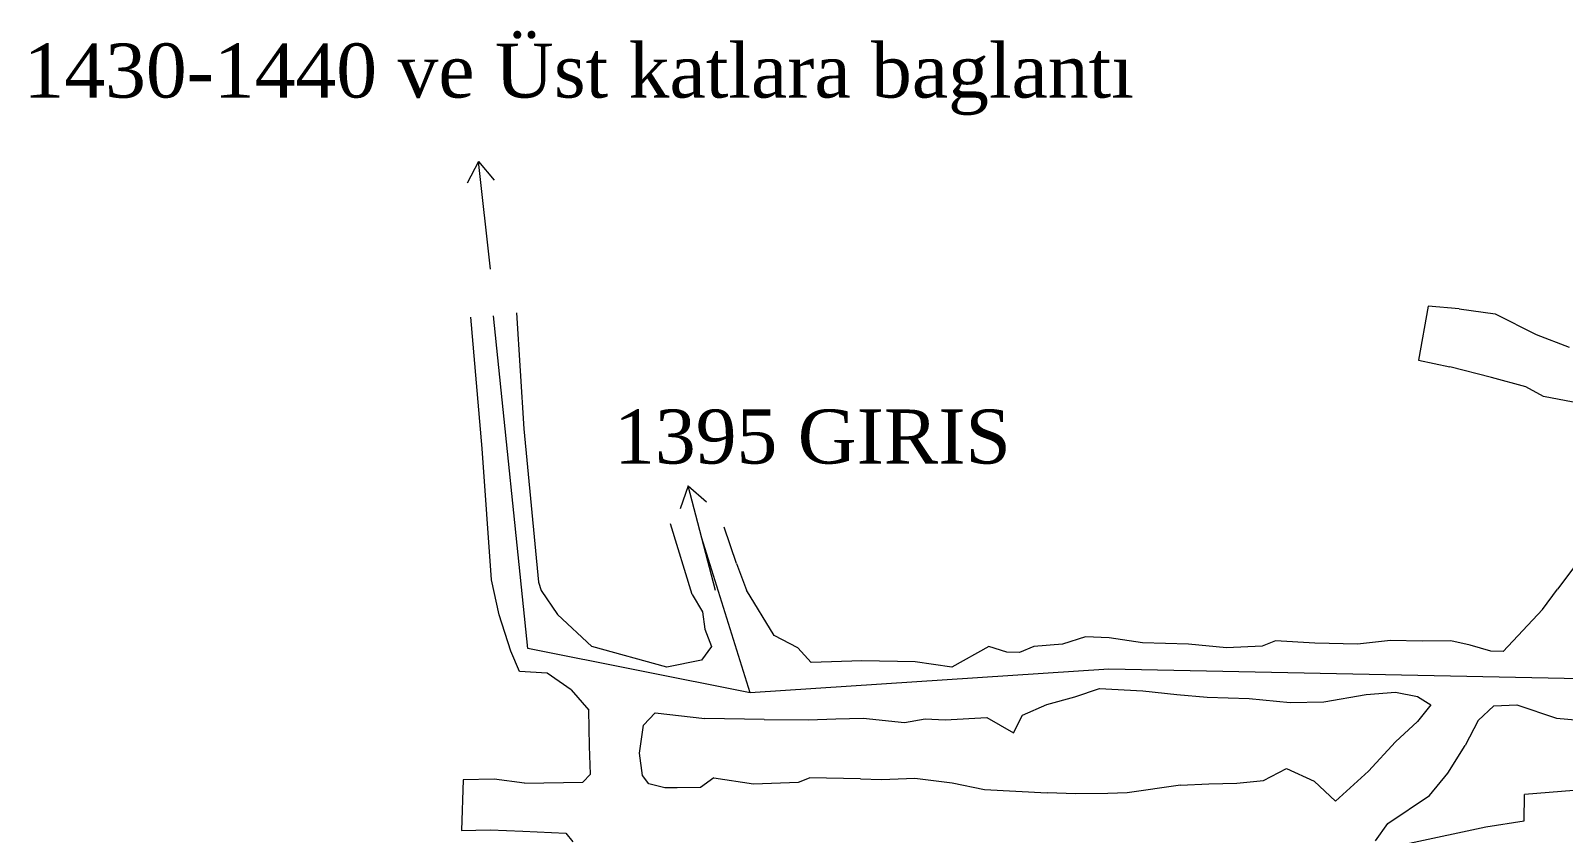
# Model space of a CAD drawing. Header units: metres. Extents: x 539168 to 540247, y 4477583 to 4477986.
# Drawn here: x 539171.9 to 539313.7, y 4477731.5 to 4477805.8 of the extents above; entities that cross this region are included whole.
import ezdxf

# ---------------------------------------------------------------- set-up
doc = ezdxf.new("R2010")
doc.units = ezdxf.units.M
doc.layers.add('GEOFENCE', color=3, linetype='Continuous', lineweight=0)
doc.layers.add('KAT_1410', color=30, linetype='Continuous', lineweight=0)
doc.styles.get("Standard").update_dxf_attribs({"font": 'times.ttf'})

# ---------------------------------------------------------------- blocks, each defined once
blk = doc.blocks.new('162')
at = {"layer": 'KAT_1410'}
for p, q in [((0, 2.1875, 1435.6234), (0, -2.8125, 1435.6234)), ((0, -2.8125, 1435.6234), (-0.625, -1.875, 1435.6234)), ((0, -2.8125, 1435.6234), (0.625, -1.875, 1435.6234))]:
    blk.add_line(p, q, dxfattribs=at)

msp = doc.modelspace()

# ---------------------------------------------------------------- linework, layer by layer
at = {"layer": 'GEOFENCE'}
for p, q in [((539217.91, 4477748.6), (539214.74, 4477779.38)), ((539214.74, 4477779.38), (539214.74, 4477779.38)), ((539238.49, 4477744.51), (539234, 4477758.82, 2871.25)), ((539238.49, 4477744.51), (539217.91, 4477748.6)), ((539271.66, 4477746.68), (539238.49, 4477744.51)), ((539342.86, 4477745.23), (539271.66, 4477746.68))]:
    msp.add_line(p, q, dxfattribs=at)
at = {"layer": 'KAT_1410'}
for p, q in [((539301.24, 4477780.27, 1412.08), (539300.33, 4477775.29, 1412.08)), ((539304.1, 4477780.02, 1412.2), (539301.24, 4477780.27, 1412.08)), ((539213.68, 4477767.12, 1418.11), (539212.64, 4477779.27, 1420.73)), ((539216.84, 4477779.65, 1420.55), (539217.52, 4477768.93, 1418.06)), ((539304.1, 4477780.02, 1412.2), (539307.43, 4477779.56, 1412.01)), ((539307.43, 4477779.56, 1412.01), (539311.23, 4477777.67, 1411.88)), ((539311.23, 4477777.67, 1411.88), (539314.28, 4477776.48, 1411.9)), ((539300.33, 4477775.29, 1412.08), (539303.23, 4477774.66, 1412.07)), ((539307.1, 4477773.69, 1411.83), (539303.23, 4477774.66, 1412.07)), ((539310.27, 4477772.83, 1411.83), (539307.1, 4477773.69, 1411.83)), ((539311.89, 4477771.91, 1411.7), (539310.27, 4477772.83, 1411.83)), ((539314.66, 4477771.41, 1411.7), (539311.89, 4477771.91, 1411.7)), ((539217.52, 4477768.93, 1418.06), (539218.9, 4477754.73, 1415.48)), ((539214.53, 4477754.96, 1415.42), (539213.68, 4477767.12, 1418.11)), ((539233.11, 4477753.61, 1411.23), (539231.1, 4477760.14, 1409.96)), ((539237.21, 4477756.46, 1411.17), (539236.06, 4477759.83, 1410.33)), ((539237.21, 4477756.46, 1411.17), (539238.15, 4477754, 1411.84)), ((539315.25, 4477756.83, 1410.54), (539313.19, 4477754.09, 1410.4)), ((539215.26, 4477751.72, 1414.4), (539214.53, 4477754.96, 1415.42)), ((539218.9, 4477754.73, 1415.48), (539219.13, 4477753.98, 1415.01)), ((539219.13, 4477753.98, 1415.01), (539220.65, 4477751.74, 1414.22)), ((539233.11, 4477753.61, 1411.23), (539234.08, 4477752, 1411.59)), ((539240.71, 4477749.8, 1412.57), (539238.15, 4477754, 1411.84)), ((539311.81, 4477752.22, 1410.45), (539313.19, 4477754.09, 1410.4)), ((539234.08, 4477752, 1411.59), (539234.27, 4477750.4, 1411.98)), ((539311.81, 4477752.22, 1410.45), (539308.17, 4477748.34, 1410.63)), ((539216.33, 4477748.37, 1413.9), (539215.26, 4477751.72, 1414.4)), ((539220.65, 4477751.74, 1414.22), (539223.84, 4477748.79, 1413.7)), ((539234.27, 4477750.4, 1411.98), (539234.9, 4477748.8, 1412.18)), ((539242.88, 4477748.68, 1412.66), (539240.71, 4477749.8, 1412.57)), ((539267.39, 4477749.01, 1411.7), (539264.72, 4477748.8, 1411.85)), ((539269.52, 4477749.7, 1411.5), (539267.39, 4477749.01, 1411.7)), ((539271.71, 4477749.6, 1411.29), (539269.52, 4477749.7, 1411.5)), ((539274.8, 4477749.13, 1411.17), (539271.71, 4477749.6, 1411.29)), ((539279.06, 4477749.02, 1411.08), (539274.8, 4477749.13, 1411.17)), ((539282.56, 4477748.68, 1411.14), (539279.06, 4477749.02, 1411.08)), ((539287.1, 4477749.31, 1411.19), (539285.85, 4477748.82, 1411.14)), ((539290.73, 4477749.1, 1411), (539287.1, 4477749.31, 1411.19)), ((539294.69, 4477749.02, 1410.98), (539290.73, 4477749.1, 1411)), ((539297.74, 4477749.35, 1410.88), (539294.69, 4477749.02, 1410.98)), ((539300.68, 4477749.28, 1410.72), (539297.74, 4477749.35, 1410.88)), ((539303.31, 4477749.32, 1410.6), (539300.68, 4477749.28, 1410.72)), ((539305.12, 4477748.91, 1410.5), (539303.31, 4477749.32, 1410.6)), ((539217.12, 4477746.48, 1413.78), (539216.33, 4477748.37, 1413.9)), ((539230.77, 4477746.88, 1412.64), (539223.84, 4477748.79, 1413.7)), ((539233.99, 4477747.54, 1412.43), (539230.77, 4477746.88, 1412.64)), ((539234.9, 4477748.8, 1412.18), (539233.99, 4477747.54, 1412.43)), ((539244.12, 4477747.3, 1412.61), (539242.88, 4477748.68, 1412.66)), ((539260.56, 4477748.79, 1412.05), (539257.13, 4477746.87, 1412.19)), ((539262.23, 4477748.28, 1411.86), (539260.56, 4477748.79, 1412.05)), ((539263.41, 4477748.23, 1411.92), (539262.23, 4477748.28, 1411.86)), ((539264.72, 4477748.8, 1411.85), (539263.41, 4477748.23, 1411.92)), ((539285.85, 4477748.82, 1411.14), (539282.56, 4477748.68, 1411.14)), ((539307.03, 4477748.37, 1410.53), (539305.12, 4477748.91, 1410.5)), ((539308.17, 4477748.34, 1410.63), (539307.03, 4477748.37, 1410.53)), ((539219.68, 4477746.31, 1413.62), (539217.12, 4477746.48, 1413.78)), ((539221.91, 4477744.78, 1412.64), (539219.68, 4477746.31, 1413.62)), ((539248.81, 4477747.46, 1412.53), (539244.12, 4477747.3, 1412.61)), ((539253.76, 4477747.37, 1412.31), (539248.81, 4477747.46, 1412.53)), ((539257.13, 4477746.87, 1412.19), (539253.76, 4477747.37, 1412.31)), ((539221.91, 4477744.78, 1412.64), (539223.54, 4477742.91, 1413.15)), ((539268.53, 4477744.12, 1411.64), (539270.81, 4477744.91, 1411.39)), ((539270.81, 4477744.91, 1411.39), (539274.81, 4477744.7, 1411.29)), ((539274.81, 4477744.7, 1411.29), (539277.98, 4477744.35, 1411.14)), ((539263.69, 4477742.44, 1411.7), (539265.94, 4477743.41, 1411.74)), ((539265.94, 4477743.41, 1411.74), (539268.53, 4477744.12, 1411.64)), ((539277.98, 4477744.35, 1411.14), (539280.76, 4477744.11, 1411.11)), ((539280.76, 4477744.11, 1411.11), (539284.65, 4477743.99, 1411.22)), ((539284.65, 4477743.99, 1411.22), (539288.46, 4477743.62, 1411.11)), ((539288.46, 4477743.62, 1411.11), (539291.56, 4477743.66, 1410.94)), ((539291.56, 4477743.66, 1410.94), (539295.48, 4477744.36, 1410.86)), ((539295.48, 4477744.36, 1410.86), (539298.19, 4477744.58, 1410.73)), ((539298.19, 4477744.58, 1410.73), (539300.23, 4477744.17, 1410.8)), ((539300.23, 4477744.17, 1410.8), (539301.47, 4477743.38, 1410.82)), ((539301.47, 4477743.38, 1410.82), (539300.24, 4477741.85, 1410.78)), ((539305.85, 4477741.94, 1410.8), (539307.29, 4477743.31, 1410.79)), ((539307.29, 4477743.31, 1410.79), (539309.44, 4477743.38, 1410.82)), ((539309.44, 4477743.38, 1410.82), (539313.11, 4477742.17, 1410.82)), ((539223.6, 4477739.57, 1412.21), (539223.54, 4477742.91, 1413.15)), ((539228.62, 4477741.51, 1412.74), (539229.69, 4477742.66, 1412.64)), ((539229.69, 4477742.66, 1412.64), (539234.28, 4477742.14, 1412.64)), ((539239.78, 4477742.05, 1412.45), (539234.28, 4477742.14, 1412.64)), ((539239.78, 4477742.05, 1412.45), (539243.87, 4477742.01, 1412.75)), ((539243.87, 4477742.01, 1412.75), (539246.4, 4477742.11, 1412.73)), ((539246.4, 4477742.11, 1412.73), (539248.93, 4477742.17, 1412.66)), ((539248.93, 4477742.17, 1412.66), (539252.75, 4477741.75, 1412.53)), ((539252.75, 4477741.75, 1412.53), (539254.68, 4477742.1, 1412.45)), ((539254.68, 4477742.1, 1412.45), (539256.53, 4477742, 1412.26)), ((539256.53, 4477742, 1412.26), (539260.39, 4477742.22, 1411.94)), ((539260.39, 4477742.22, 1411.94), (539262.86, 4477740.8, 1411.88)), ((539262.86, 4477740.8, 1411.88), (539263.69, 4477742.44, 1411.7)), ((539300.24, 4477741.85, 1410.78), (539298.19, 4477739.96, 1410.87)), ((539305.85, 4477741.94, 1410.8), (539304.64, 4477739.62, 1410.91)), ((539313.11, 4477742.17, 1410.82), (539315.55, 4477741.93, 1410.78)), ((539228.24, 4477738.93, 1412.16), (539228.62, 4477741.51, 1412.74)), ((539223.71, 4477736.98, 1411.89), (539223.6, 4477739.57, 1412.21)), ((539298.19, 4477739.96, 1410.87), (539295.7, 4477737.27, 1411)), ((539303.05, 4477737.06, 1410.84), (539304.64, 4477739.62, 1410.91)), ((539228.51, 4477736.86, 1411.94), (539228.24, 4477738.93, 1412.16)), ((539211.91, 4477736.44, 1411.29), (539211.76, 4477731.78, 1411.29)), ((539214.78, 4477736.51, 1411.29), (539211.91, 4477736.44, 1411.29)), ((539217.59, 4477736.14, 1411.29), (539214.78, 4477736.51, 1411.29)), ((539217.59, 4477736.14, 1411.29), (539222.99, 4477736.24, 1411.92)), ((539222.99, 4477736.24, 1411.92), (539223.71, 4477736.98, 1411.89)), ((539229.09, 4477736.08, 1411.95), (539228.51, 4477736.86, 1411.94)), ((539235.12, 4477736.63, 1411.2), (539233.87, 4477735.73, 1411.2)), ((539235.12, 4477736.63, 1411.2), (539238.79, 4477736.09, 1411.45)), ((539238.79, 4477736.09, 1411.45), (539242.95, 4477736.23, 1411.43)), ((539242.95, 4477736.23, 1411.43), (539243.98, 4477736.65, 1411.43)), ((539248.7, 4477736.56, 1411.82), (539243.98, 4477736.65, 1411.43)), ((539248.7, 4477736.56, 1411.82), (539250.64, 4477736.5, 1411.8)), ((539250.64, 4477736.5, 1411.8), (539253.71, 4477736.62, 1411.76)), ((539253.71, 4477736.62, 1411.76), (539257.16, 4477736.19, 1411.91)), ((539257.16, 4477736.19, 1411.91), (539260.17, 4477735.55, 1411.65)), ((539283.53, 4477736.15, 1411.29), (539286, 4477736.38, 1411.47)), ((539286, 4477736.38, 1411.47), (539288.12, 4477737.49, 1411.43)), ((539288.12, 4477737.49, 1411.43), (539290.67, 4477736.34, 1411.15)), ((539292.64, 4477734.47, 1410.96), (539290.67, 4477736.34, 1411.15)), ((539295.7, 4477737.27, 1411), (539292.64, 4477734.47, 1410.96)), ((539301.34, 4477735.01, 1410.86), (539303.05, 4477737.06, 1410.84)), ((539230.57, 4477735.71, 1411.76), (539229.09, 4477736.08, 1411.95)), ((539231.73, 4477735.7, 1411.42), (539230.57, 4477735.71, 1411.76)), ((539233.87, 4477735.73, 1411.2), (539231.73, 4477735.7, 1411.42)), ((539260.17, 4477735.55, 1411.65), (539265.97, 4477735.24, 1411.65)), ((539268.61, 4477735.17, 1411.72), (539265.97, 4477735.24, 1411.65)), ((539271.59, 4477735.19, 1411.55), (539268.61, 4477735.17, 1411.72)), ((539273.36, 4477735.24, 1411.59), (539271.59, 4477735.19, 1411.55)), ((539278.32, 4477735.95, 1411.37), (539273.36, 4477735.24, 1411.59)), ((539278.32, 4477735.95, 1411.37), (539280.92, 4477736.09, 1411.36)), ((539280.92, 4477736.09, 1411.36), (539283.53, 4477736.15, 1411.29)), ((539297.49, 4477732.4, 1410.96), (539301.34, 4477735.01, 1410.86)), ((539310.11, 4477732.67, 1411.33), (539310.14, 4477735.1, 1411.54)), ((539314.72, 4477735.46, 1411.66), (539310.14, 4477735.1, 1411.54)), ((539296.34, 4477730.8, 1410.97), (539297.49, 4477732.4, 1410.96)), ((539299.49, 4477730.59, 1411.14), (539306.55, 4477732.11, 1410.96)), ((539306.55, 4477732.11, 1410.96), (539310.11, 4477732.67, 1411.33)), ((539211.76, 4477731.78, 1411.29), (539214.43, 4477731.83, 1411.4)), ((539214.43, 4477731.83, 1411.4), (539217.43, 4477731.7, 1411.4)), ((539217.43, 4477731.7, 1411.4), (539221.41, 4477731.53, 1411.37)), ((539221.41, 4477731.53, 1411.37), (539222.06, 4477730.71, 1411.37))]:
    msp.add_line(p, q, dxfattribs=at)

# ---------------------------------------------------------------- block references
at = {"layer": 'KAT_1410', "xscale": 2, "yscale": 2}
for p, rotation in [((539213.95, 4477788.06, 1435.62), 186.3752489387329), ((539234.16, 4477758.22, 1435.62), 194.6108451531241)]:
    msp.add_blockref('162', p, dxfattribs=dict(at, rotation=rotation))

# ---------------------------------------------------------------- texts
at = {"layer": 'KAT_1410'}
for s, p in [('1430-1440 ve Üst katlara baglantı', (539171.23, 4477799.58)), ('1395 GIRIS', (539225.89, 4477765.72))]:
    msp.add_text(s, height=5, dxfattribs=at).set_placement(p)

doc.saveas('drawing.dxf')
